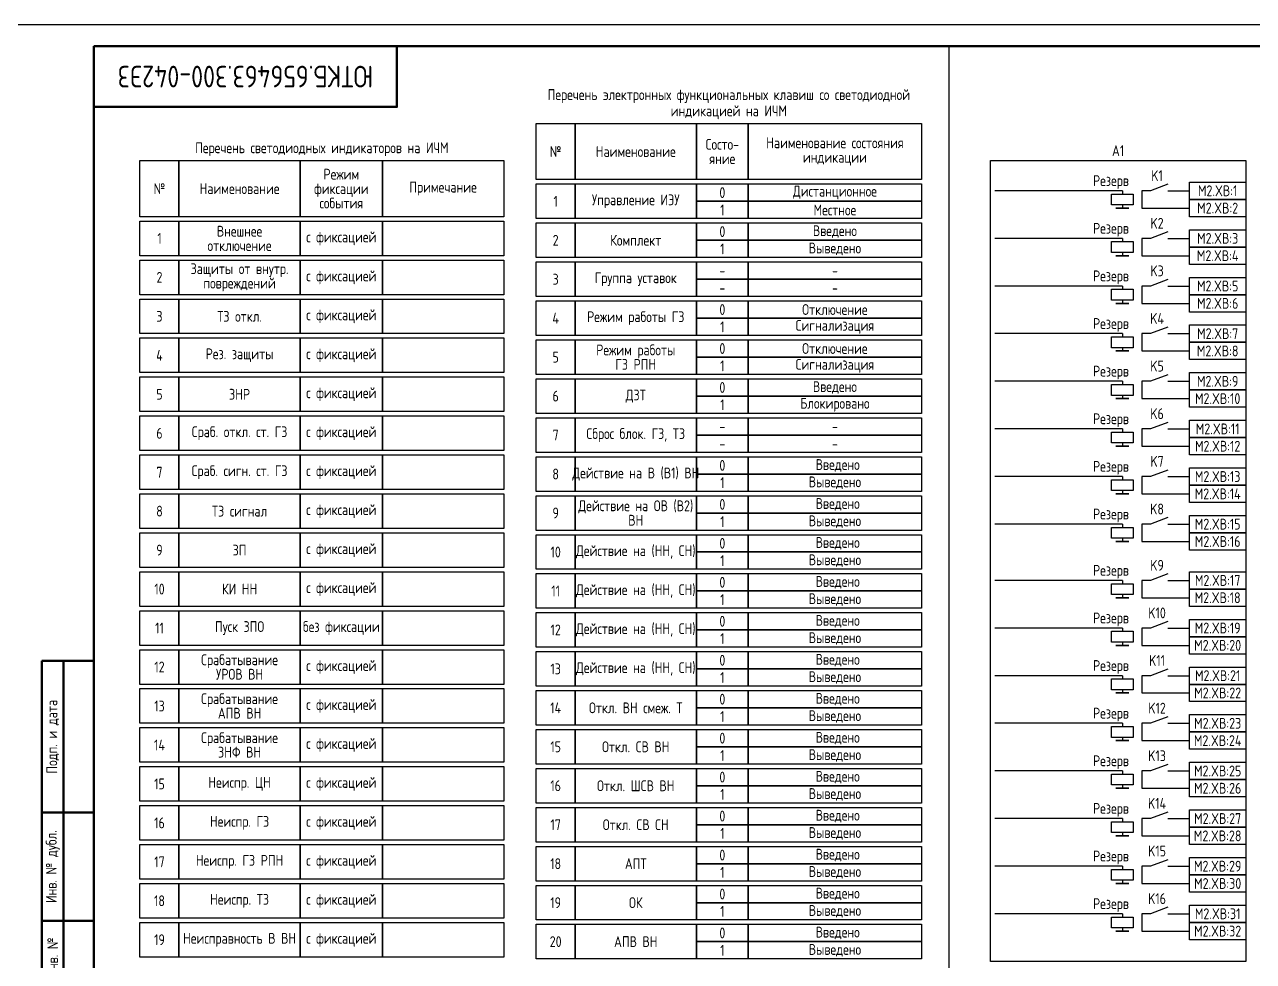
# Model space of a CAD drawing. Header units: millimetres. Extents: x -1117 to 5846, y -90 to 586.
# Drawn here: x 844 to 1127.8, y 80.6 to 297 of the extents above; entities that cross this region are included whole.
import ezdxf

# ---------------------------------------------------------------- set-up
doc = ezdxf.new("R2010")
doc.units = ezdxf.units.MM
doc.styles.add('Gost type A_2.5', font='GOST_A.TTF', dxfattribs={"height": 2.5})
doc.styles.add('Gost_type_A', font='GOST_A.TTF')

# ---------------------------------------------------------------- blocks, each defined once
blk = doc.blocks.new('Штамп угловой верхний')
at = {"lineweight": 50}
blk.add_lwpolyline([(0, 0), (70, 0), (70, -14), (0, -14)], close=True, dxfattribs=at)
blk = doc.blocks.new('Формат_А3')
blk.add_lwpolyline([(-420, 297), (0, 297), (0, 0), (-420, 0)], close=True)
at = {"lineweight": 50}
blk.add_lwpolyline([(-400, 292), (-5, 292), (-5, 5), (-400, 5)], close=True, dxfattribs=at)
blk = doc.blocks.new('Штамп левый нижний')
at = {"lineweight": 50}
for points in [[(-12, 145), (-7, 145), (-7, 110), (-12, 110)], [(-7, 145), (0, 145), (0, 110), (-7, 110)], [(-12, 110), (-7, 110), (-7, 85), (-12, 85)], [(-7, 110), (0, 110), (0, 85), (-7, 85)], [(-12, 85), (-7, 85), (-7, 60), (-12, 60)], [(-7, 85), (0, 85), (0, 60), (-7, 60)], [(-12, 60), (-7, 60), (-7, 25), (-12, 25)], [(-7, 60), (0, 60), (0, 25), (-7, 25)], [(-12, 25), (-7, 25), (-7, 0), (-12, 0)], [(-7, 25), (0, 25), (0, 0), (-7, 0)]]:
    blk.add_lwpolyline(points, close=True, dxfattribs=at)
at = {"char_height": 2.5, "attachment_point": 5, "rotation": 90, "style": 'Gost_type_A'}
for s, insert, width in [('Подп. и дата', (-9.5, 127.5), 35), ('Инв. № дубл.', (-9.5, 97.5), 25), ('Взам. инв. №', (-9.5, 72.5), 25), ('Подп. и дата', (-9.5, 42.5), 35), ('Инв. N подл.', (-9.5, 12.5), 25)]:
    blk.add_mtext(s, dxfattribs=dict(at, insert=insert, width=width))

msp = doc.modelspace()

# ---------------------------------------------------------------- linework, layer by layer
for p, q in [((1057.5, 292), (1057.5, 5)), ((1097.58, 258.61), (1068.08, 258.61)), ((1097.58, 258.61), (1097.58, 257.86)), ((1097.58, 255.36), (1097.58, 254.61)), ((1097.58, 247.61), (1068.08, 247.61)), ((1097.58, 247.61), (1097.58, 246.86)), ((1097.58, 244.36), (1097.58, 243.61)), ((1097.58, 236.61), (1068.08, 236.61)), ((1097.58, 236.61), (1097.58, 235.86)), ((1097.58, 233.36), (1097.58, 232.61)), ((1097.58, 225.61), (1068.08, 225.61)), ((1097.58, 225.61), (1097.58, 224.86)), ((1097.58, 222.36), (1097.58, 221.61)), ((1097.58, 214.61), (1068.08, 214.61)), ((1097.58, 214.61), (1097.58, 213.86)), ((1097.58, 211.36), (1097.58, 210.61)), ((1097.58, 203.61), (1068.08, 203.61)), ((1097.58, 203.61), (1097.58, 202.86)), ((1097.58, 200.36), (1097.58, 199.61)), ((1097.58, 192.61), (1068.08, 192.61)), ((1097.58, 192.61), (1097.58, 191.86)), ((1097.58, 189.36), (1097.58, 188.61)), ((1097.58, 181.61), (1068.08, 181.61)), ((1097.58, 181.61), (1097.58, 180.86)), ((1097.58, 178.36), (1097.58, 177.61)), ((1097.58, 168.61), (1068.08, 168.61)), ((1097.58, 168.61), (1097.58, 167.86)), ((1097.58, 165.36), (1097.58, 164.61)), ((1097.58, 157.61), (1068.08, 157.61)), ((1097.58, 157.61), (1097.58, 156.86)), ((1097.58, 154.36), (1097.58, 153.61)), ((1097.58, 146.61), (1068.08, 146.61)), ((1097.58, 146.61), (1097.58, 145.86)), ((1097.58, 143.36), (1097.58, 142.61)), ((1097.58, 135.61), (1068.08, 135.61)), ((1097.58, 135.61), (1097.58, 134.86)), ((1097.58, 132.36), (1097.58, 131.61)), ((1097.58, 124.61), (1068.08, 124.61)), ((1097.58, 124.61), (1097.58, 123.86)), ((1097.58, 121.36), (1097.58, 120.61)), ((1097.58, 113.61), (1068.08, 113.61)), ((1097.58, 113.61), (1097.58, 112.86)), ((1097.58, 110.36), (1097.58, 109.61)), ((1097.58, 102.61), (1068.08, 102.61)), ((1097.58, 102.61), (1097.58, 101.86)), ((1097.58, 99.36), (1097.58, 98.61)), ((1097.58, 91.61), (1068.08, 91.61)), ((1097.58, 91.61), (1097.58, 90.86)), ((1097.58, 88.36), (1097.58, 87.61))]:
    msp.add_line(p, q)
at = {"ltscale": 1.08}
for p, q in [((1104.08, 258.61), (1102.08, 258.61)), ((1102.08, 258.61), (1102.08, 254.61)), ((1108.08, 258.61), (1113.08, 258.61)), ((1102.08, 254.61), (1113.08, 254.61)), ((1104.08, 247.61), (1102.08, 247.61)), ((1102.08, 247.61), (1102.08, 243.61)), ((1108.08, 247.61), (1113.08, 247.61)), ((1102.08, 243.61), (1113.08, 243.61)), ((1104.08, 236.61), (1102.08, 236.61)), ((1102.08, 236.61), (1102.08, 232.61)), ((1108.08, 236.61), (1113.08, 236.61)), ((1102.08, 232.61), (1113.08, 232.61)), ((1104.08, 225.61), (1102.08, 225.61)), ((1102.08, 225.61), (1102.08, 221.61)), ((1108.08, 225.61), (1113.08, 225.61)), ((1102.08, 221.61), (1113.08, 221.61)), ((1104.08, 214.61), (1102.08, 214.61)), ((1102.08, 214.61), (1102.08, 210.61)), ((1108.08, 214.61), (1113.08, 214.61)), ((1102.08, 210.61), (1113.08, 210.61)), ((1104.08, 203.61), (1102.08, 203.61)), ((1102.08, 203.61), (1102.08, 199.61)), ((1108.08, 203.61), (1113.08, 203.61)), ((1102.08, 199.61), (1113.08, 199.61)), ((1104.08, 192.61), (1102.08, 192.61)), ((1102.08, 192.61), (1102.08, 188.61)), ((1108.08, 192.61), (1113.08, 192.61)), ((1102.08, 188.61), (1113.08, 188.61)), ((1104.08, 181.61), (1102.08, 181.61)), ((1102.08, 181.61), (1102.08, 177.61)), ((1108.08, 181.61), (1113.08, 181.61)), ((1102.08, 177.61), (1113.08, 177.61)), ((1104.08, 168.61), (1102.08, 168.61)), ((1102.08, 168.61), (1102.08, 164.61)), ((1108.08, 168.61), (1113.08, 168.61)), ((1102.08, 164.61), (1113.08, 164.61)), ((1104.08, 157.61), (1102.08, 157.61)), ((1102.08, 157.61), (1102.08, 153.61)), ((1108.08, 157.61), (1113.08, 157.61)), ((1102.08, 153.61), (1113.08, 153.61)), ((1104.08, 146.61), (1102.08, 146.61)), ((1102.08, 146.61), (1102.08, 142.61)), ((1108.08, 146.61), (1113.08, 146.61)), ((1102.08, 142.61), (1113.08, 142.61)), ((1104.08, 135.61), (1102.08, 135.61)), ((1102.08, 135.61), (1102.08, 131.61)), ((1108.08, 135.61), (1113.08, 135.61)), ((1102.08, 131.61), (1113.08, 131.61)), ((1104.08, 124.61), (1102.08, 124.61)), ((1102.08, 124.61), (1102.08, 120.61)), ((1108.08, 124.61), (1113.08, 124.61)), ((1102.08, 120.61), (1113.08, 120.61)), ((1104.08, 113.61), (1102.08, 113.61)), ((1102.08, 113.61), (1102.08, 109.61)), ((1108.08, 113.61), (1113.08, 113.61)), ((1102.08, 109.61), (1113.08, 109.61)), ((1104.08, 102.61), (1102.08, 102.61)), ((1102.08, 102.61), (1102.08, 98.61)), ((1108.08, 102.61), (1113.08, 102.61)), ((1102.08, 98.61), (1113.08, 98.61)), ((1104.08, 91.61), (1102.08, 91.61)), ((1102.08, 91.61), (1102.08, 87.61)), ((1108.08, 91.61), (1113.08, 91.61)), ((1102.08, 87.61), (1113.08, 87.61))]:
    msp.add_line(p, q, dxfattribs=at)
at = {"ltscale": 4.32}
for p, q in [((1108.08, 260.11), (1104.08, 258.61)), ((1108.08, 249.11), (1104.08, 247.61)), ((1108.08, 238.11), (1104.08, 236.61)), ((1108.08, 227.11), (1104.08, 225.61)), ((1108.08, 216.11), (1104.08, 214.61)), ((1108.08, 205.11), (1104.08, 203.61)), ((1108.08, 194.11), (1104.08, 192.61)), ((1108.08, 183.11), (1104.08, 181.61)), ((1108.08, 170.11), (1104.08, 168.61)), ((1108.08, 159.11), (1104.08, 157.61)), ((1108.08, 148.11), (1104.08, 146.61)), ((1108.08, 137.11), (1104.08, 135.61)), ((1108.08, 126.11), (1104.08, 124.61)), ((1108.08, 115.11), (1104.08, 113.61)), ((1108.08, 104.11), (1104.08, 102.61)), ((1108.08, 93.11), (1104.08, 91.61))]:
    msp.add_line(p, q, dxfattribs=at)
for points in [[(962.17, 274.18), (971.17, 274.18), (971.17, 261.18), (962.17, 261.18)], [(971.17, 274.18), (999.17, 274.18), (999.17, 261.18), (971.17, 261.18)], [(999.17, 274.18), (1011.17, 274.18), (1011.17, 261.18), (999.17, 261.18)], [(1011.17, 274.18), (1051.17, 274.18), (1051.17, 261.18), (1011.17, 261.18)], [(870.66, 265.61), (879.66, 265.61), (879.66, 252.61), (870.66, 252.61)], [(879.66, 265.61), (907.66, 265.61), (907.66, 252.61), (879.66, 252.61)], [(907.66, 265.61), (926.66, 265.61), (926.66, 252.61), (907.66, 252.61)], [(926.66, 265.61), (954.66, 265.61), (954.66, 252.61), (926.66, 252.61)], [(1067.08, 265.61), (1126.08, 265.61), (1126.08, 80.61), (1067.08, 80.61)], [(962.17, 260.18), (971.17, 260.18), (971.17, 252.18), (962.17, 252.18)], [(971.17, 260.18), (999.17, 260.18), (999.17, 252.18), (971.17, 252.18)], [(999.17, 260.18), (1011.17, 260.18), (1011.17, 256.18), (999.17, 256.18)], [(1011.17, 260.18), (1051.17, 260.18), (1051.17, 256.18), (1011.17, 256.18)], [(1113.08, 260.61), (1126.08, 260.61), (1126.08, 256.61), (1113.08, 256.61)], [(999.17, 256.18), (1011.17, 256.18), (1011.17, 252.18), (999.17, 252.18)], [(1011.17, 256.18), (1051.17, 256.18), (1051.17, 252.18), (1011.17, 252.18)], [(1100.08, 257.86), (1100.08, 255.36), (1095.08, 255.36), (1095.08, 257.86)], [(1113.08, 256.61), (1126.08, 256.61), (1126.08, 252.61), (1113.08, 252.61)], [(1099.08, 254.61), (1096.08, 254.61)], [(870.66, 251.61), (879.66, 251.61), (879.66, 243.61), (870.66, 243.61)], [(879.66, 251.61), (907.66, 251.61), (907.66, 243.61), (879.66, 243.61)], [(907.66, 251.61), (926.66, 251.61), (926.66, 243.61), (907.66, 243.61)], [(926.66, 251.61), (954.66, 251.61), (954.66, 243.61), (926.66, 243.61)], [(962.17, 251.18), (971.17, 251.18), (971.17, 243.18), (962.17, 243.18)], [(971.17, 251.18), (999.17, 251.18), (999.17, 243.18), (971.17, 243.18)], [(999.17, 251.18), (1011.17, 251.18), (1011.17, 247.18), (999.17, 247.18)], [(1011.17, 251.18), (1051.17, 251.18), (1051.17, 247.18), (1011.17, 247.18)], [(999.17, 247.18), (1011.17, 247.18), (1011.17, 243.18), (999.17, 243.18)], [(1011.17, 247.18), (1051.17, 247.18), (1051.17, 243.18), (1011.17, 243.18)], [(1113.08, 249.61), (1126.08, 249.61), (1126.08, 245.61), (1113.08, 245.61)], [(1100.08, 246.86), (1100.08, 244.36), (1095.08, 244.36), (1095.08, 246.86)], [(1113.08, 245.61), (1126.08, 245.61), (1126.08, 241.61), (1113.08, 241.61)], [(870.66, 242.61), (879.66, 242.61), (879.66, 234.61), (870.66, 234.61)], [(879.66, 242.61), (907.66, 242.61), (907.66, 234.61), (879.66, 234.61)], [(907.66, 242.61), (926.66, 242.61), (926.66, 234.61), (907.66, 234.61)], [(926.66, 242.61), (954.66, 242.61), (954.66, 234.61), (926.66, 234.61)], [(962.17, 242.18), (971.17, 242.18), (971.17, 234.18), (962.17, 234.18)], [(971.17, 242.18), (999.17, 242.18), (999.17, 234.18), (971.17, 234.18)], [(999.17, 242.18), (1011.17, 242.18), (1011.17, 238.18), (999.17, 238.18)], [(1011.17, 242.18), (1051.17, 242.18), (1051.17, 238.18), (1011.17, 238.18)], [(1099.08, 243.61), (1096.08, 243.61)], [(1113.08, 238.61), (1126.08, 238.61), (1126.08, 234.61), (1113.08, 234.61)], [(999.17, 238.18), (1011.17, 238.18), (1011.17, 234.18), (999.17, 234.18)], [(1011.17, 238.18), (1051.17, 238.18), (1051.17, 234.18), (1011.17, 234.18)], [(1100.08, 235.86), (1100.08, 233.36), (1095.08, 233.36), (1095.08, 235.86)], [(870.66, 233.61), (879.66, 233.61), (879.66, 225.61), (870.66, 225.61)], [(879.66, 233.61), (907.66, 233.61), (907.66, 225.61), (879.66, 225.61)], [(907.66, 233.61), (926.66, 233.61), (926.66, 225.61), (907.66, 225.61)], [(926.66, 233.61), (954.66, 233.61), (954.66, 225.61), (926.66, 225.61)], [(962.17, 233.18), (971.17, 233.18), (971.17, 225.18), (962.17, 225.18)], [(971.17, 233.18), (999.17, 233.18), (999.17, 225.18), (971.17, 225.18)], [(999.17, 233.18), (1011.17, 233.18), (1011.17, 229.18), (999.17, 229.18)], [(1011.17, 233.18), (1051.17, 233.18), (1051.17, 229.18), (1011.17, 229.18)], [(1113.08, 234.61), (1126.08, 234.61), (1126.08, 230.61), (1113.08, 230.61)], [(1099.08, 232.61), (1096.08, 232.61)], [(999.17, 229.18), (1011.17, 229.18), (1011.17, 225.18), (999.17, 225.18)], [(1011.17, 229.18), (1051.17, 229.18), (1051.17, 225.18), (1011.17, 225.18)], [(1113.08, 227.61), (1126.08, 227.61), (1126.08, 223.61), (1113.08, 223.61)], [(870.66, 224.61), (879.66, 224.61), (879.66, 216.61), (870.66, 216.61)], [(879.66, 224.61), (907.66, 224.61), (907.66, 216.61), (879.66, 216.61)], [(907.66, 224.61), (926.66, 224.61), (926.66, 216.61), (907.66, 216.61)], [(926.66, 224.61), (954.66, 224.61), (954.66, 216.61), (926.66, 216.61)], [(1100.08, 224.86), (1100.08, 222.36), (1095.08, 222.36), (1095.08, 224.86)], [(962.17, 224.18), (971.17, 224.18), (971.17, 216.18), (962.17, 216.18)], [(971.17, 224.18), (999.17, 224.18), (999.17, 216.18), (971.17, 216.18)], [(999.17, 224.18), (1011.17, 224.18), (1011.17, 220.18), (999.17, 220.18)], [(1011.17, 224.18), (1051.17, 224.18), (1051.17, 220.18), (1011.17, 220.18)], [(1099.08, 221.61), (1096.08, 221.61)], [(1113.08, 223.61), (1126.08, 223.61), (1126.08, 219.61), (1113.08, 219.61)], [(999.17, 220.18), (1011.17, 220.18), (1011.17, 216.18), (999.17, 216.18)], [(1011.17, 220.18), (1051.17, 220.18), (1051.17, 216.18), (1011.17, 216.18)], [(1113.08, 216.61), (1126.08, 216.61), (1126.08, 212.61), (1113.08, 212.61)], [(870.66, 215.61), (879.66, 215.61), (879.66, 207.61), (870.66, 207.61)], [(879.66, 215.61), (907.66, 215.61), (907.66, 207.61), (879.66, 207.61)], [(907.66, 215.61), (926.66, 215.61), (926.66, 207.61), (907.66, 207.61)], [(926.66, 215.61), (954.66, 215.61), (954.66, 207.61), (926.66, 207.61)], [(962.17, 215.18), (971.17, 215.18), (971.17, 207.18), (962.17, 207.18)], [(971.17, 215.18), (999.17, 215.18), (999.17, 207.18), (971.17, 207.18)], [(999.17, 215.18), (1011.17, 215.18), (1011.17, 211.18), (999.17, 211.18)], [(1011.17, 215.18), (1051.17, 215.18), (1051.17, 211.18), (1011.17, 211.18)], [(1100.08, 213.86), (1100.08, 211.36), (1095.08, 211.36), (1095.08, 213.86)], [(999.17, 211.18), (1011.17, 211.18), (1011.17, 207.18), (999.17, 207.18)], [(1011.17, 211.18), (1051.17, 211.18), (1051.17, 207.18), (1011.17, 207.18)], [(1099.08, 210.61), (1096.08, 210.61)], [(1113.08, 212.61), (1126.08, 212.61), (1126.08, 208.61), (1113.08, 208.61)], [(870.66, 206.61), (879.66, 206.61), (879.66, 198.61), (870.66, 198.61)], [(879.66, 206.61), (907.66, 206.61), (907.66, 198.61), (879.66, 198.61)], [(907.66, 206.61), (926.66, 206.61), (926.66, 198.61), (907.66, 198.61)], [(926.66, 206.61), (954.66, 206.61), (954.66, 198.61), (926.66, 198.61)], [(962.17, 206.18), (971.17, 206.18), (971.17, 198.18), (962.17, 198.18)], [(971.17, 206.18), (999.17, 206.18), (999.17, 198.18), (971.17, 198.18)], [(999.17, 206.18), (1011.17, 206.18), (1011.17, 202.18), (999.17, 202.18)], [(1011.17, 206.18), (1051.17, 206.18), (1051.17, 202.18), (1011.17, 202.18)], [(1113.08, 205.61), (1126.08, 205.61), (1126.08, 201.61), (1113.08, 201.61)], [(999.17, 202.18), (1011.17, 202.18), (1011.17, 198.18), (999.17, 198.18)], [(1011.17, 202.18), (1051.17, 202.18), (1051.17, 198.18), (1011.17, 198.18)], [(1100.08, 202.86), (1100.08, 200.36), (1095.08, 200.36), (1095.08, 202.86)], [(1113.08, 201.61), (1126.08, 201.61), (1126.08, 197.61), (1113.08, 197.61)], [(1099.08, 199.61), (1096.08, 199.61)], [(870.66, 197.61), (879.66, 197.61), (879.66, 189.61), (870.66, 189.61)], [(879.66, 197.61), (907.66, 197.61), (907.66, 189.61), (879.66, 189.61)], [(907.66, 197.61), (926.66, 197.61), (926.66, 189.61), (907.66, 189.61)], [(926.66, 197.61), (954.66, 197.61), (954.66, 189.61), (926.66, 189.61)], [(962.17, 197.18), (971.17, 197.18), (971.17, 189.18), (962.17, 189.18)], [(971.17, 197.18), (999.17, 197.18), (999.17, 189.18), (971.17, 189.18)], [(999.17, 197.18), (1011.17, 197.18), (1011.17, 193.18), (999.17, 193.18)], [(1011.17, 197.18), (1051.17, 197.18), (1051.17, 193.18), (1011.17, 193.18)], [(999.17, 193.18), (1011.17, 193.18), (1011.17, 189.18), (999.17, 189.18)], [(1011.17, 193.18), (1051.17, 193.18), (1051.17, 189.18), (1011.17, 189.18)], [(1113.08, 194.61), (1126.08, 194.61), (1126.08, 190.61), (1113.08, 190.61)], [(1100.08, 191.86), (1100.08, 189.36), (1095.08, 189.36), (1095.08, 191.86)], [(1113.08, 190.61), (1126.08, 190.61), (1126.08, 186.61), (1113.08, 186.61)], [(870.66, 188.61), (879.66, 188.61), (879.66, 180.61), (870.66, 180.61)], [(879.66, 188.61), (907.66, 188.61), (907.66, 180.61), (879.66, 180.61)], [(907.66, 188.61), (926.66, 188.61), (926.66, 180.61), (907.66, 180.61)], [(926.66, 188.61), (954.66, 188.61), (954.66, 180.61), (926.66, 180.61)], [(962.17, 188.18), (971.17, 188.18), (971.17, 180.18), (962.17, 180.18)], [(971.17, 188.18), (999.17, 188.18), (999.17, 180.18), (971.17, 180.18)], [(999.17, 188.18), (1011.17, 188.18), (1011.17, 184.18), (999.17, 184.18)], [(1011.17, 188.18), (1051.17, 188.18), (1051.17, 184.18), (1011.17, 184.18)], [(1099.08, 188.61), (1096.08, 188.61)], [(999.17, 184.18), (1011.17, 184.18), (1011.17, 180.18), (999.17, 180.18)], [(1011.17, 184.18), (1051.17, 184.18), (1051.17, 180.18), (1011.17, 180.18)], [(1113.08, 183.61), (1126.08, 183.61), (1126.08, 179.61), (1113.08, 179.61)], [(870.66, 179.61), (879.66, 179.61), (879.66, 171.61), (870.66, 171.61)], [(879.66, 179.61), (907.66, 179.61), (907.66, 171.61), (879.66, 171.61)], [(907.66, 179.61), (926.66, 179.61), (926.66, 171.61), (907.66, 171.61)], [(926.66, 179.61), (954.66, 179.61), (954.66, 171.61), (926.66, 171.61)], [(962.17, 179.18), (971.17, 179.18), (971.17, 171.18), (962.17, 171.18)], [(971.17, 179.18), (999.17, 179.18), (999.17, 171.18), (971.17, 171.18)], [(999.17, 179.18), (1011.17, 179.18), (1011.17, 175.18), (999.17, 175.18)], [(1011.17, 179.18), (1051.17, 179.18), (1051.17, 175.18), (1011.17, 175.18)], [(1100.08, 180.86), (1100.08, 178.36), (1095.08, 178.36), (1095.08, 180.86)], [(1113.08, 179.61), (1126.08, 179.61), (1126.08, 175.61), (1113.08, 175.61)], [(1099.08, 177.61), (1096.08, 177.61)], [(999.17, 175.18), (1011.17, 175.18), (1011.17, 171.18), (999.17, 171.18)], [(1011.17, 175.18), (1051.17, 175.18), (1051.17, 171.18), (1011.17, 171.18)], [(870.66, 170.61), (879.66, 170.61), (879.66, 162.61), (870.66, 162.61)], [(879.66, 170.61), (907.66, 170.61), (907.66, 162.61), (879.66, 162.61)], [(907.66, 170.61), (926.66, 170.61), (926.66, 162.61), (907.66, 162.61)], [(926.66, 170.61), (954.66, 170.61), (954.66, 162.61), (926.66, 162.61)], [(1113.08, 170.61), (1126.08, 170.61), (1126.08, 166.61), (1113.08, 166.61)], [(962.17, 170.18), (971.17, 170.18), (971.17, 162.18), (962.17, 162.18)], [(971.17, 170.18), (999.17, 170.18), (999.17, 162.18), (971.17, 162.18)], [(999.17, 170.18), (1011.17, 170.18), (1011.17, 166.18), (999.17, 166.18)], [(1011.17, 170.18), (1051.17, 170.18), (1051.17, 166.18), (1011.17, 166.18)], [(1100.08, 167.86), (1100.08, 165.36), (1095.08, 165.36), (1095.08, 167.86)], [(999.17, 166.18), (1011.17, 166.18), (1011.17, 162.18), (999.17, 162.18)], [(1011.17, 166.18), (1051.17, 166.18), (1051.17, 162.18), (1011.17, 162.18)], [(1113.08, 166.61), (1126.08, 166.61), (1126.08, 162.61), (1113.08, 162.61)], [(1099.08, 164.61), (1096.08, 164.61)], [(870.66, 161.61), (879.66, 161.61), (879.66, 153.61), (870.66, 153.61)], [(879.66, 161.61), (907.66, 161.61), (907.66, 153.61), (879.66, 153.61)], [(907.66, 161.61), (926.66, 161.61), (926.66, 153.61), (907.66, 153.61)], [(926.66, 161.61), (954.66, 161.61), (954.66, 153.61), (926.66, 153.61)], [(962.17, 161.18), (971.17, 161.18), (971.17, 153.18), (962.17, 153.18)], [(971.17, 161.18), (999.17, 161.18), (999.17, 153.18), (971.17, 153.18)], [(999.17, 161.18), (1011.17, 161.18), (1011.17, 157.18), (999.17, 157.18)], [(1011.17, 161.18), (1051.17, 161.18), (1051.17, 157.18), (1011.17, 157.18)], [(1113.08, 159.61), (1126.08, 159.61), (1126.08, 155.61), (1113.08, 155.61)], [(999.17, 157.18), (1011.17, 157.18), (1011.17, 153.18), (999.17, 153.18)], [(1011.17, 157.18), (1051.17, 157.18), (1051.17, 153.18), (1011.17, 153.18)], [(1100.08, 156.86), (1100.08, 154.36), (1095.08, 154.36), (1095.08, 156.86)], [(1099.08, 153.61), (1096.08, 153.61)], [(1113.08, 155.61), (1126.08, 155.61), (1126.08, 151.61), (1113.08, 151.61)], [(870.66, 152.61), (879.66, 152.61), (879.66, 144.61), (870.66, 144.61)], [(879.66, 152.61), (907.66, 152.61), (907.66, 144.61), (879.66, 144.61)], [(907.66, 152.61), (926.66, 152.61), (926.66, 144.61), (907.66, 144.61)], [(926.66, 152.61), (954.66, 152.61), (954.66, 144.61), (926.66, 144.61)], [(962.17, 152.18), (971.17, 152.18), (971.17, 144.18), (962.17, 144.18)], [(971.17, 152.18), (999.17, 152.18), (999.17, 144.18), (971.17, 144.18)], [(999.17, 152.18), (1011.17, 152.18), (1011.17, 148.18), (999.17, 148.18)], [(1011.17, 152.18), (1051.17, 152.18), (1051.17, 148.18), (1011.17, 148.18)], [(999.17, 148.18), (1011.17, 148.18), (1011.17, 144.18), (999.17, 144.18)], [(1011.17, 148.18), (1051.17, 148.18), (1051.17, 144.18), (1011.17, 144.18)], [(1113.08, 148.61), (1126.08, 148.61), (1126.08, 144.61), (1113.08, 144.61)], [(1100.08, 145.86), (1100.08, 143.36), (1095.08, 143.36), (1095.08, 145.86)], [(870.66, 143.61), (879.66, 143.61), (879.66, 135.61), (870.66, 135.61)], [(879.66, 143.61), (907.66, 143.61), (907.66, 135.61), (879.66, 135.61)], [(907.66, 143.61), (926.66, 143.61), (926.66, 135.61), (907.66, 135.61)], [(926.66, 143.61), (954.66, 143.61), (954.66, 135.61), (926.66, 135.61)], [(962.17, 143.18), (971.17, 143.18), (971.17, 135.18), (962.17, 135.18)], [(971.17, 143.18), (999.17, 143.18), (999.17, 135.18), (971.17, 135.18)], [(999.17, 143.18), (1011.17, 143.18), (1011.17, 139.18), (999.17, 139.18)], [(1011.17, 143.18), (1051.17, 143.18), (1051.17, 139.18), (1011.17, 139.18)], [(1099.08, 142.61), (1096.08, 142.61)], [(1113.08, 144.61), (1126.08, 144.61), (1126.08, 140.61), (1113.08, 140.61)], [(999.17, 139.18), (1011.17, 139.18), (1011.17, 135.18), (999.17, 135.18)], [(1011.17, 139.18), (1051.17, 139.18), (1051.17, 135.18), (1011.17, 135.18)], [(1113.08, 137.61), (1126.08, 137.61), (1126.08, 133.61), (1113.08, 133.61)], [(870.66, 134.61), (879.66, 134.61), (879.66, 126.61), (870.66, 126.61)], [(879.66, 134.61), (907.66, 134.61), (907.66, 126.61), (879.66, 126.61)], [(907.66, 134.61), (926.66, 134.61), (926.66, 126.61), (907.66, 126.61)], [(926.66, 134.61), (954.66, 134.61), (954.66, 126.61), (926.66, 126.61)], [(962.17, 134.18), (971.17, 134.18), (971.17, 126.18), (962.17, 126.18)], [(971.17, 134.18), (999.17, 134.18), (999.17, 126.18), (971.17, 126.18)], [(999.17, 134.18), (1011.17, 134.18), (1011.17, 130.18), (999.17, 130.18)], [(1011.17, 134.18), (1051.17, 134.18), (1051.17, 130.18), (1011.17, 130.18)], [(1100.08, 134.86), (1100.08, 132.36), (1095.08, 132.36), (1095.08, 134.86)], [(1113.08, 133.61), (1126.08, 133.61), (1126.08, 129.61), (1113.08, 129.61)], [(1099.08, 131.61), (1096.08, 131.61)], [(999.17, 130.18), (1011.17, 130.18), (1011.17, 126.18), (999.17, 126.18)], [(1011.17, 130.18), (1051.17, 130.18), (1051.17, 126.18), (1011.17, 126.18)], [(870.66, 125.61), (879.66, 125.61), (879.66, 117.61), (870.66, 117.61)], [(879.66, 125.61), (907.66, 125.61), (907.66, 117.61), (879.66, 117.61)], [(907.66, 125.61), (926.66, 125.61), (926.66, 117.61), (907.66, 117.61)], [(926.66, 125.61), (954.66, 125.61), (954.66, 117.61), (926.66, 117.61)], [(962.17, 125.18), (971.17, 125.18), (971.17, 117.18), (962.17, 117.18)], [(971.17, 125.18), (999.17, 125.18), (999.17, 117.18), (971.17, 117.18)], [(999.17, 125.18), (1011.17, 125.18), (1011.17, 121.18), (999.17, 121.18)], [(1011.17, 125.18), (1051.17, 125.18), (1051.17, 121.18), (1011.17, 121.18)], [(1113.08, 126.61), (1126.08, 126.61), (1126.08, 122.61), (1113.08, 122.61)], [(1100.08, 123.86), (1100.08, 121.36), (1095.08, 121.36), (1095.08, 123.86)], [(1113.08, 122.61), (1126.08, 122.61), (1126.08, 118.61), (1113.08, 118.61)], [(999.17, 121.18), (1011.17, 121.18), (1011.17, 117.18), (999.17, 117.18)], [(1011.17, 121.18), (1051.17, 121.18), (1051.17, 117.18), (1011.17, 117.18)], [(1099.08, 120.61), (1096.08, 120.61)], [(870.66, 116.61), (879.66, 116.61), (879.66, 108.61), (870.66, 108.61)], [(879.66, 116.61), (907.66, 116.61), (907.66, 108.61), (879.66, 108.61)], [(907.66, 116.61), (926.66, 116.61), (926.66, 108.61), (907.66, 108.61)], [(926.66, 116.61), (954.66, 116.61), (954.66, 108.61), (926.66, 108.61)], [(962.17, 116.18), (971.17, 116.18), (971.17, 108.18), (962.17, 108.18)], [(971.17, 116.18), (999.17, 116.18), (999.17, 108.18), (971.17, 108.18)], [(999.17, 116.18), (1011.17, 116.18), (1011.17, 112.18), (999.17, 112.18)], [(1011.17, 116.18), (1051.17, 116.18), (1051.17, 112.18), (1011.17, 112.18)], [(1113.08, 115.61), (1126.08, 115.61), (1126.08, 111.61), (1113.08, 111.61)], [(999.17, 112.18), (1011.17, 112.18), (1011.17, 108.18), (999.17, 108.18)], [(1011.17, 112.18), (1051.17, 112.18), (1051.17, 108.18), (1011.17, 108.18)], [(1100.08, 112.86), (1100.08, 110.36), (1095.08, 110.36), (1095.08, 112.86)], [(1113.08, 111.61), (1126.08, 111.61), (1126.08, 107.61), (1113.08, 107.61)], [(1099.08, 109.61), (1096.08, 109.61)], [(870.66, 107.61), (879.66, 107.61), (879.66, 99.61), (870.66, 99.61)], [(879.66, 107.61), (907.66, 107.61), (907.66, 99.61), (879.66, 99.61)], [(907.66, 107.61), (926.66, 107.61), (926.66, 99.61), (907.66, 99.61)], [(926.66, 107.61), (954.66, 107.61), (954.66, 99.61), (926.66, 99.61)], [(962.17, 107.18), (971.17, 107.18), (971.17, 99.18), (962.17, 99.18)], [(971.17, 107.18), (999.17, 107.18), (999.17, 99.18), (971.17, 99.18)], [(999.17, 107.18), (1011.17, 107.18), (1011.17, 103.18), (999.17, 103.18)], [(1011.17, 107.18), (1051.17, 107.18), (1051.17, 103.18), (1011.17, 103.18)], [(999.17, 103.18), (1011.17, 103.18), (1011.17, 99.18), (999.17, 99.18)], [(1011.17, 103.18), (1051.17, 103.18), (1051.17, 99.18), (1011.17, 99.18)], [(1113.08, 104.61), (1126.08, 104.61), (1126.08, 100.61), (1113.08, 100.61)], [(1100.08, 101.86), (1100.08, 99.36), (1095.08, 99.36), (1095.08, 101.86)], [(1113.08, 100.61), (1126.08, 100.61), (1126.08, 96.61), (1113.08, 96.61)], [(870.66, 98.61), (879.66, 98.61), (879.66, 90.61), (870.66, 90.61)], [(879.66, 98.61), (907.66, 98.61), (907.66, 90.61), (879.66, 90.61)], [(907.66, 98.61), (926.66, 98.61), (926.66, 90.61), (907.66, 90.61)], [(926.66, 98.61), (954.66, 98.61), (954.66, 90.61), (926.66, 90.61)], [(962.17, 98.18), (971.17, 98.18), (971.17, 90.18), (962.17, 90.18)], [(971.17, 98.18), (999.17, 98.18), (999.17, 90.18), (971.17, 90.18)], [(999.17, 98.18), (1011.17, 98.18), (1011.17, 94.18), (999.17, 94.18)], [(1011.17, 98.18), (1051.17, 98.18), (1051.17, 94.18), (1011.17, 94.18)], [(1099.08, 98.61), (1096.08, 98.61)], [(999.17, 94.18), (1011.17, 94.18), (1011.17, 90.18), (999.17, 90.18)], [(1011.17, 94.18), (1051.17, 94.18), (1051.17, 90.18), (1011.17, 90.18)], [(1100.08, 90.86), (1100.08, 88.36), (1095.08, 88.36), (1095.08, 90.86)], [(1113.08, 93.61), (1126.08, 93.61), (1126.08, 89.61), (1113.08, 89.61)], [(870.66, 89.61), (879.66, 89.61), (879.66, 81.61), (870.66, 81.61)], [(879.66, 89.61), (907.66, 89.61), (907.66, 81.61), (879.66, 81.61)], [(907.66, 89.61), (926.66, 89.61), (926.66, 81.61), (907.66, 81.61)], [(926.66, 89.61), (954.66, 89.61), (954.66, 81.61), (926.66, 81.61)], [(962.17, 89.18), (971.17, 89.18), (971.17, 81.18), (962.17, 81.18)], [(971.17, 89.18), (999.17, 89.18), (999.17, 81.18), (971.17, 81.18)], [(999.17, 89.18), (1011.17, 89.18), (1011.17, 85.18), (999.17, 85.18)], [(1011.17, 89.18), (1051.17, 89.18), (1051.17, 85.18), (1011.17, 85.18)], [(1113.08, 89.61), (1126.08, 89.61), (1126.08, 85.61), (1113.08, 85.61)], [(999.17, 85.18), (1011.17, 85.18), (1011.17, 81.18), (999.17, 81.18)], [(1011.17, 85.18), (1051.17, 85.18), (1051.17, 81.18), (1011.17, 81.18)], [(1099.08, 87.61), (1096.08, 87.61)]]:
    msp.add_lwpolyline(points, close=True)

# ---------------------------------------------------------------- block references
at = {"color": 1}
for name, p in [('Формат_А3', (1260, 0)), ('Штамп левый нижний', (860, 5))]:
    msp.add_blockref(name, p, dxfattribs=at)
msp.add_blockref('Штамп угловой верхний', (860, 292))

# ---------------------------------------------------------------- texts
at = {"insert": (895, 285), "char_height": 5, "width": 70, "attachment_point": 5, "rotation": 180, "style": 'Gost_type_A'}
msp.add_mtext('ЮТКБ.656463.300-042Э3', dxfattribs=at)
at = {"char_height": 2.5}
for s, insert, width, attachment_point, line_spacing_factor, style in [('Перечень электронных функциональных клавиш со светодиодной индикацией на ИЧМ', (1006.67, 275.14), 89, 8, 0.9, 'Gost_type_A'), ('Перечень светодиодных индикаторов на ИЧМ', (912.66, 266.61), 84, 8, 0.9, 'Gost_type_A'), ('Состо- яние', (1005.17, 267.68), 12, 5, 0.8, 'Gost_type_A'), ('Наименование состояния индикации', (1031.17, 267.68), 40, 5, 0.8, 'Gost_type_A'), ('№ ', (966.67, 267.68), 9, 5, 0.8, 'Gost_type_A'), ('Наименование ', (985.17, 267.68), 28, 5, 0.8, 'Gost_type_A'), ('A1', (1096.58, 266.61), 59, 8, 0.9, 'Gost_type_A'), ('Режим\\Pфиксации события', (917.16, 259.11), 19, 5, 0.8, 'Gost_type_A'), ('№ ', (875.16, 259.11), 9, 5, 0.8, 'Gost_type_A'), ('Наименование ', (893.66, 259.11), 28, 5, 0.8, 'Gost_type_A'), ('Примечание', (940.66, 259.11), 28, 5, 0.8, 'Gost_type_A'), ('0', (1005.17, 258.18), 12, 5, 0.8, 'Gost_type_A'), ('Дистанционное', (1031.17, 258.18), 40, 5, 0.8, 'Gost_type_A'), ('1', (966.67, 256.18), 9, 5, 0.8, 'Gost_type_A'), ('Управление ИЭУ', (985.17, 256.18), 28, 5, 0.8, 'Gost_type_A'), ('1', (1005.17, 254.18), 12, 5, 0.8, 'Gost_type_A'), ('Местное', (1031.17, 254.18), 40, 5, 0.8, 'Gost_type_A'), ('Внешнее\\Pотключение ', (893.66, 247.61), 28, 5, 0.8, 'Gost_type_A'), ('0', (1005.17, 249.18), 12, 5, 0.8, 'Gost_type_A'), ('Введено', (1031.17, 249.18), 40, 5, 0.8, 'Gost_type_A'), ('1', (875.16, 247.61), 9, 5, 0.8, 'Gost_type_A'), ('с фиксацией', (917.16, 247.61), 19, 5, 0.8, 'Gost_type_A'), ('2', (966.67, 247.18), 9, 5, 0.8, 'Gost_type_A'), ('Комплект', (985.17, 247.18), 28, 5, 0.8, 'Gost_type_A'), ('1', (1005.17, 245.18), 12, 5, 0.8, 'Gost_type_A'), ('Выведено', (1031.17, 245.18), 40, 5, 0.8, 'Gost_type_A'), ('Защиты от внутр. повреждений', (893.66, 238.61), 28, 5, 0.8, 'Gost_type_A'), ('2', (875.16, 238.61), 9, 5, 0.8, 'Gost_type_A'), ('с фиксацией', (917.16, 238.61), 19, 5, 0.8, 'Gost_type_A'), ('3', (966.67, 238.18), 9, 5, 0.8, 'Gost_type_A'), ('Группа уставок', (985.17, 238.18), 28, 5, 0.8, 'Gost_type_A'), ('-', (1005.17, 240.18), 12, 5, 0.8, 'Gost_type_A'), ('-', (1031.17, 240.18), 40, 5, 0.8, 'Gost_type_A'), ('-', (1005.17, 236.18), 12, 5, 0.8, 'Gost_type_A'), ('-', (1031.17, 236.18), 40, 5, 0.8, 'Gost_type_A'), ('3', (875.16, 229.61), 9, 5, 0.8, 'Gost_type_A'), ('ТЗ откл.', (893.66, 229.61), 28, 5, 0.8, 'Gost_type_A'), ('с фиксацией', (917.16, 229.61), 19, 5, 0.8, 'Gost_type_A'), ('4', (966.67, 229.18), 9, 5, 0.8, 'Gost_type_A'), ('Режим работы ГЗ', (985.17, 229.18), 28, 5, 0.8, 'Gost_type_A'), ('0', (1005.17, 231.18), 12, 5, 0.8, 'Gost_type_A'), ('Отключение', (1031.17, 231.18), 40, 5, 0.8, 'Gost_type_A'), ('1', (1005.17, 227.18), 12, 5, 0.8, 'Gost_type_A'), ('Сигнализация', (1031.17, 227.18), 40, 5, 0.8, 'Gost_type_A'), ('4', (875.16, 220.61), 9, 5, 0.8, 'Gost_type_A'), ('Рез. защиты ', (893.66, 220.61), 28, 5, 0.8, 'Gost_type_A'), ('с фиксацией', (917.16, 220.61), 19, 5, 0.8, 'Gost_type_A'), ('5', (966.67, 220.18), 9, 5, 0.8, 'Gost_type_A'), ('Режим работы \\PГЗ РПН', (985.17, 220.18), 28, 5, 0.8, 'Gost type A_2.5'), ('0', (1005.17, 222.18), 12, 5, 0.8, 'Gost_type_A'), ('Отключение', (1031.17, 222.18), 40, 5, 0.8, 'Gost_type_A'), ('1', (1005.17, 218.18), 12, 5, 0.8, 'Gost_type_A'), ('Сигнализация', (1031.17, 218.18), 40, 5, 0.8, 'Gost_type_A'), ('с фиксацией', (917.16, 211.61), 19, 5, 0.8, 'Gost_type_A'), ('0', (1005.17, 213.18), 12, 5, 0.8, 'Gost_type_A'), ('Введено', (1031.17, 213.18), 40, 5, 0.8, 'Gost_type_A'), ('5', (875.16, 211.61), 9, 5, 0.8, 'Gost_type_A'), ('ЗНР', (893.66, 211.61), 28, 5, 0.8, 'Gost_type_A'), ('6', (966.67, 211.18), 9, 5, 0.8, 'Gost_type_A'), ('ДЗТ', (985.17, 211.18), 28, 5, 0.8, 'Gost type A_2.5'), ('1', (1005.17, 209.18), 12, 5, 0.8, 'Gost_type_A'), ('Блокировано', (1031.17, 209.18), 40, 5, 0.8, 'Gost_type_A'), ('6', (875.16, 202.61), 9, 5, 0.8, 'Gost_type_A'), ('Сраб. откл. ст. ГЗ', (893.66, 202.61), 28, 5, 0.8, 'Gost_type_A'), ('с фиксацией', (917.16, 202.61), 19, 5, 0.8, 'Gost_type_A'), ('7', (966.67, 202.18), 9, 5, 0.8, 'Gost_type_A'), ('Сброс блок. ГЗ, ТЗ', (985.17, 202.18), 28, 5, 0.8, 'Gost type A_2.5'), ('-', (1005.17, 204.18), 12, 5, 0.8, 'Gost_type_A'), ('-', (1031.17, 204.18), 40, 5, 0.8, 'Gost_type_A'), ('-', (1005.17, 200.18), 12, 5, 0.8, 'Gost_type_A'), ('-', (1031.17, 200.18), 40, 5, 0.8, 'Gost_type_A'), ('0', (1005.17, 195.18), 12, 5, 0.8, 'Gost_type_A'), (' Введено', (1031.17, 195.18), 40, 5, 0.8, 'Gost_type_A'), ('7', (875.16, 193.61), 9, 5, 0.8, 'Gost_type_A'), ('Сраб. сигн. ст. ГЗ', (893.66, 193.61), 28, 5, 0.8, 'Gost_type_A'), ('с фиксацией', (917.16, 193.61), 19, 5, 0.8, 'Gost_type_A'), ('8', (966.67, 193.18), 9, 5, 0.8, 'Gost_type_A'), ('Действие на В (В1) ВН', (985.17, 193.18), 28, 5, 0.8, 'Gost_type_A'), ('1', (1005.17, 191.18), 12, 5, 0.8, 'Gost_type_A'), ('Выведено', (1031.17, 191.18), 40, 5, 0.8, 'Gost_type_A'), ('Действие на ОВ (В2) ВН', (985.17, 184.18), 28, 5, 0.8, 'Gost_type_A'), ('0', (1005.17, 186.18), 12, 5, 0.8, 'Gost_type_A'), (' Введено', (1031.17, 186.18), 40, 5, 0.8, 'Gost_type_A'), ('8', (875.16, 184.61), 9, 5, 0.8, 'Gost_type_A'), ('ТЗ сигнал', (893.66, 184.61), 28, 5, 0.8, 'Gost_type_A'), ('с фиксацией', (917.16, 184.61), 19, 5, 0.8, 'Gost_type_A'), ('9', (966.67, 184.18), 9, 5, 0.8, 'Gost_type_A'), ('1', (1005.17, 182.18), 12, 5, 0.8, 'Gost_type_A'), ('Выведено', (1031.17, 182.18), 40, 5, 0.8, 'Gost_type_A'), ('9', (875.16, 175.61), 9, 5, 0.8, 'Gost_type_A'), ('ЗП', (893.66, 175.61), 28, 5, 0.8, 'Gost_type_A'), ('с фиксацией', (917.16, 175.61), 19, 5, 0.8, 'Gost_type_A'), ('10', (966.67, 175.18), 9, 5, 0.8, 'Gost_type_A'), ('Действие на (НН, СН)', (985.17, 175.18), 28, 5, 0.8, 'Gost_type_A'), ('0', (1005.17, 177.18), 12, 5, 0.8, 'Gost_type_A'), (' Введено', (1031.17, 177.18), 40, 5, 0.8, 'Gost_type_A'), ('1', (1005.17, 173.18), 12, 5, 0.8, 'Gost_type_A'), ('Выведено', (1031.17, 173.18), 40, 5, 0.8, 'Gost_type_A'), ('10', (875.16, 166.61), 9, 5, 0.8, 'Gost_type_A'), ('КИ НН', (893.66, 166.61), 28, 5, 0.8, 'Gost_type_A'), ('с фиксацией', (917.16, 166.61), 19, 5, 0.8, 'Gost_type_A'), ('Действие на (НН, СН)', (985.17, 166.18), 28, 5, 0.8, 'Gost_type_A'), ('0', (1005.17, 168.18), 12, 5, 0.8, 'Gost_type_A'), (' Введено', (1031.17, 168.18), 40, 5, 0.8, 'Gost_type_A'), ('11', (966.67, 166.18), 9, 5, 0.8, 'Gost_type_A'), ('1', (1005.17, 164.18), 12, 5, 0.8, 'Gost_type_A'), ('Выведено', (1031.17, 164.18), 40, 5, 0.8, 'Gost_type_A'), ('Пуск ЗПО', (893.66, 157.61), 28, 5, 0.8, 'Gost_type_A'), ('без фиксации', (917.16, 157.61), 19, 5, 0.8, 'Gost_type_A'), ('Действие на (НН, СН)', (985.17, 157.18), 28, 5, 0.8, 'Gost_type_A'), ('0', (1005.17, 159.18), 12, 5, 0.8, 'Gost_type_A'), (' Введено', (1031.17, 159.18), 40, 5, 0.8, 'Gost_type_A'), ('11', (875.16, 157.61), 9, 5, 0.8, 'Gost_type_A'), ('12', (966.67, 157.18), 9, 5, 0.8, 'Gost_type_A'), ('1', (1005.17, 155.18), 12, 5, 0.8, 'Gost_type_A'), ('Выведено', (1031.17, 155.18), 40, 5, 0.8, 'Gost_type_A'), ('Срабатывание\\PУРОВ ВН', (893.66, 148.61), 28, 5, 0.8, 'Gost_type_A'), ('0', (1005.17, 150.18), 12, 5, 0.8, 'Gost_type_A'), (' Введено', (1031.17, 150.18), 40, 5, 0.8, 'Gost_type_A'), ('12', (875.16, 148.61), 9, 5, 0.8, 'Gost_type_A'), ('с фиксацией', (917.16, 148.61), 19, 5, 0.8, 'Gost_type_A'), ('13', (966.67, 148.18), 9, 5, 0.8, 'Gost_type_A'), ('Действие на (НН, СН)', (985.17, 148.18), 28, 5, 0.8, 'Gost_type_A'), ('Выведено', (1031.17, 146.18), 40, 5, 0.8, 'Gost_type_A'), ('1', (1005.17, 146.18), 12, 5, 0.8, 'Gost_type_A'), ('Срабатывание\\PАПВ ВН', (893.66, 139.61), 28, 5, 0.8, 'Gost_type_A'), ('0', (1005.17, 141.18), 12, 5, 0.8, 'Gost_type_A'), (' Введено', (1031.17, 141.18), 40, 5, 0.8, 'Gost_type_A'), ('13', (875.16, 139.61), 9, 5, 0.8, 'Gost_type_A'), ('с фиксацией', (917.16, 139.61), 19, 5, 0.8, 'Gost_type_A'), ('14', (966.67, 139.18), 9, 5, 0.8, 'Gost_type_A'), ('Откл. ВН смеж. Т', (985.17, 139.18), 28, 5, 0.8, 'Gost type A_2.5'), ('1', (1005.17, 137.18), 12, 5, 0.8, 'Gost_type_A'), ('Выведено', (1031.17, 137.18), 40, 5, 0.8, 'Gost_type_A'), ('Срабатывание\\PЗНФ ВН', (893.66, 130.61), 28, 5, 0.8, 'Gost_type_A'), ('0', (1005.17, 132.18), 12, 5, 0.8, 'Gost_type_A'), (' Введено', (1031.17, 132.18), 40, 5, 0.8, 'Gost_type_A'), ('14', (875.16, 130.61), 9, 5, 0.8, 'Gost_type_A'), ('с фиксацией', (917.16, 130.61), 19, 5, 0.8, 'Gost_type_A'), ('15', (966.67, 130.18), 9, 5, 0.8, 'Gost_type_A'), ('Откл. СВ ВН', (985.17, 130.18), 28, 5, 0.8, 'Gost_type_A'), ('1', (1005.17, 128.18), 12, 5, 0.8, 'Gost_type_A'), ('Выведено', (1031.17, 128.18), 40, 5, 0.8, 'Gost_type_A'), ('15', (875.16, 121.61), 9, 5, 0.8, 'Gost_type_A'), ('Неиспр. ЦН', (893.66, 121.61), 28, 5, 0.8, 'Gost_type_A'), ('с фиксацией', (917.16, 121.61), 19, 5, 0.8, 'Gost_type_A'), ('16', (966.67, 121.18), 9, 5, 0.8, 'Gost_type_A'), ('Откл. ШСВ ВН', (985.17, 121.18), 28, 5, 0.8, 'Gost_type_A'), ('0', (1005.17, 123.18), 12, 5, 0.8, 'Gost_type_A'), (' Введено', (1031.17, 123.18), 40, 5, 0.8, 'Gost_type_A'), ('1', (1005.17, 119.18), 12, 5, 0.8, 'Gost_type_A'), ('Выведено', (1031.17, 119.18), 40, 5, 0.8, 'Gost_type_A'), ('16', (875.16, 112.61), 9, 5, 0.8, 'Gost_type_A'), ('Неиспр. ГЗ', (893.66, 112.61), 28, 5, 0.8, 'Gost_type_A'), ('с фиксацией', (917.16, 112.61), 19, 5, 0.8, 'Gost_type_A'), ('0', (1005.17, 114.18), 12, 5, 0.8, 'Gost_type_A'), (' Введено', (1031.17, 114.18), 40, 5, 0.8, 'Gost_type_A'), ('17', (966.67, 112.18), 9, 5, 0.8, 'Gost_type_A'), ('Откл. СВ СН', (985.17, 112.18), 28, 5, 0.8, 'Gost_type_A'), ('1', (1005.17, 110.18), 12, 5, 0.8, 'Gost_type_A'), ('Выведено', (1031.17, 110.18), 40, 5, 0.8, 'Gost_type_A'), ('Неиспр. ГЗ РПН', (893.66, 103.61), 28, 5, 0.8, 'Gost_type_A'), ('с фиксацией', (917.16, 103.61), 19, 5, 0.8, 'Gost_type_A'), ('0', (1005.17, 105.18), 12, 5, 0.8, 'Gost_type_A'), (' Введено', (1031.17, 105.18), 40, 5, 0.8, 'Gost_type_A'), ('17', (875.16, 103.61), 9, 5, 0.8, 'Gost_type_A'), ('18', (966.67, 103.18), 9, 5, 0.8, 'Gost_type_A'), ('АПТ', (985.17, 103.18), 28, 5, 0.8, 'Gost type A_2.5'), ('1', (1005.17, 101.18), 12, 5, 0.8, 'Gost_type_A'), ('Выведено', (1031.17, 101.18), 40, 5, 0.8, 'Gost_type_A'), ('0', (1005.17, 96.18), 12, 5, 0.8, 'Gost_type_A'), (' Введено', (1031.17, 96.18), 40, 5, 0.8, 'Gost_type_A'), ('18', (875.16, 94.61), 9, 5, 0.8, 'Gost_type_A'), ('Неиспр. ТЗ', (893.66, 94.61), 28, 5, 0.8, 'Gost_type_A'), ('с фиксацией', (917.16, 94.61), 19, 5, 0.8, 'Gost_type_A'), ('19', (966.67, 94.18), 9, 5, 0.8, 'Gost_type_A'), ('ОК', (985.17, 94.18), 28, 5, 0.8, 'Gost type A_2.5'), ('1', (1005.17, 92.18), 12, 5, 0.8, 'Gost_type_A'), ('Выведено', (1031.17, 92.18), 40, 5, 0.8, 'Gost_type_A'), ('0', (1005.17, 87.18), 12, 5, 0.8, 'Gost_type_A'), (' Введено', (1031.17, 87.18), 40, 5, 0.8, 'Gost_type_A'), ('19', (875.16, 85.61), 9, 5, 0.8, 'Gost_type_A'), ('Неисправность В ВН ', (893.66, 85.61), 28, 5, 0.8, 'Gost_type_A'), ('с фиксацией', (917.16, 85.61), 19, 5, 0.8, 'Gost_type_A'), ('20', (966.67, 85.18), 9, 5, 0.8, 'Gost_type_A'), ('АПВ ВН', (985.17, 85.18), 28, 5, 0.8, 'Gost type A_2.5'), ('1', (1005.17, 83.18), 12, 5, 0.8, 'Gost_type_A'), ('Выведено', (1031.17, 83.18), 40, 5, 0.8, 'Gost_type_A')]:
    msp.add_mtext(s, dxfattribs=dict(at, insert=insert, width=width, attachment_point=attachment_point, line_spacing_factor=line_spacing_factor, style=style))
at = {"char_height": 2.5, "style": 'Gost_type_A'}
for s, insert, width, attachment_point in [('Резерв', (1099.08, 260.61), 31.0015, 6), ('K1', (1105.58, 262.11), 5, 5), ('M2.XВ:1', (1119.58, 258.61), 13, 5), ('M2.XВ:2', (1119.58, 254.61), 13, 5), ('Резерв', (1099.08, 249.61), 31.0015, 6), ('K2', (1105.58, 251.11), 5, 5), ('M2.XВ:3', (1119.58, 247.61), 13, 5), ('M2.XВ:4', (1119.58, 243.61), 13, 5), ('K3', (1105.58, 240.11), 5, 5), ('Резерв', (1099.08, 238.61), 31.0015, 6), ('M2.XВ:5', (1119.58, 236.61), 13, 5), ('M2.XВ:6', (1119.58, 232.61), 13, 5), ('K4', (1105.58, 229.11), 5, 5), ('Резерв', (1099.08, 227.61), 31.0015, 6), ('M2.XВ:7', (1119.58, 225.61), 13, 5), ('M2.XВ:8', (1119.58, 221.61), 13, 5), ('K5', (1105.58, 218.11), 5, 5), ('Резерв', (1099.08, 216.61), 31.0015, 6), ('M2.XВ:9', (1119.58, 214.61), 13, 5), ('M2.XВ:10', (1119.58, 210.61), 13, 5), ('K6', (1105.58, 207.11), 5, 5), ('Резерв', (1099.08, 205.61), 31.0015, 6), ('M2.XВ:11', (1119.58, 203.61), 13, 5), ('M2.XВ:12', (1119.58, 199.61), 13, 5), ('Резерв', (1099.08, 194.61), 31.0015, 6), ('K7', (1105.58, 196.11), 5, 5), ('M2.XВ:13', (1119.58, 192.61), 13, 5), ('M2.XВ:14', (1119.58, 188.61), 13, 5), ('Резерв', (1099.08, 183.61), 31.0015, 6), ('K8', (1105.58, 185.11), 5, 5), ('M2.XВ:15', (1119.58, 181.61), 13, 5), ('M2.XВ:16', (1119.58, 177.61), 13, 5), ('K9', (1105.58, 172.11), 5, 5), ('Резерв', (1099.08, 170.61), 31.0015, 6), ('M2.XВ:17', (1119.58, 168.61), 13, 5), ('M2.XВ:18', (1119.58, 164.61), 13, 5), ('K10', (1105.58, 161.11), 5, 5), ('Резерв', (1099.08, 159.61), 31.0015, 6), ('M2.XВ:19', (1119.58, 157.61), 13, 5), ('M2.XВ:20', (1119.58, 153.61), 13, 5), ('K11', (1105.58, 150.11), 5, 5), ('Резерв', (1099.08, 148.61), 31.0015, 6), ('M2.XВ:21', (1119.58, 146.61), 13, 5), ('M2.XВ:22', (1119.58, 142.61), 13, 5), ('Резерв', (1099.08, 137.61), 31.0015, 6), ('K12', (1105.58, 139.11), 5, 5), ('M2.XВ:23', (1119.58, 135.61), 13, 5), ('M2.XВ:24', (1119.58, 131.61), 13, 5), ('Резерв', (1099.08, 126.61), 31.0015, 6), ('K13', (1105.58, 128.11), 5, 5), ('M2.XВ:25', (1119.58, 124.61), 13, 5), ('M2.XВ:26', (1119.58, 120.61), 13, 5), ('Резерв', (1099.08, 115.61), 31.0015, 6), ('K14', (1105.58, 117.11), 5, 5), ('M2.XВ:27', (1119.58, 113.61), 13, 5), ('M2.XВ:28', (1119.58, 109.61), 13, 5), ('Резерв', (1099.08, 104.61), 31.0015, 6), ('K15', (1105.58, 106.11), 5, 5), ('M2.XВ:29', (1119.58, 102.61), 13, 5), ('M2.XВ:30', (1119.58, 98.61), 13, 5), ('Резерв', (1099.08, 93.61), 31.0015, 6), ('K16', (1105.58, 95.11), 5, 5), ('M2.XВ:31', (1119.58, 91.61), 13, 5), ('M2.XВ:32', (1119.58, 87.61), 13, 5)]:
    msp.add_mtext(s, dxfattribs=dict(at, insert=insert, width=width, attachment_point=attachment_point))

doc.saveas('drawing.dxf')
